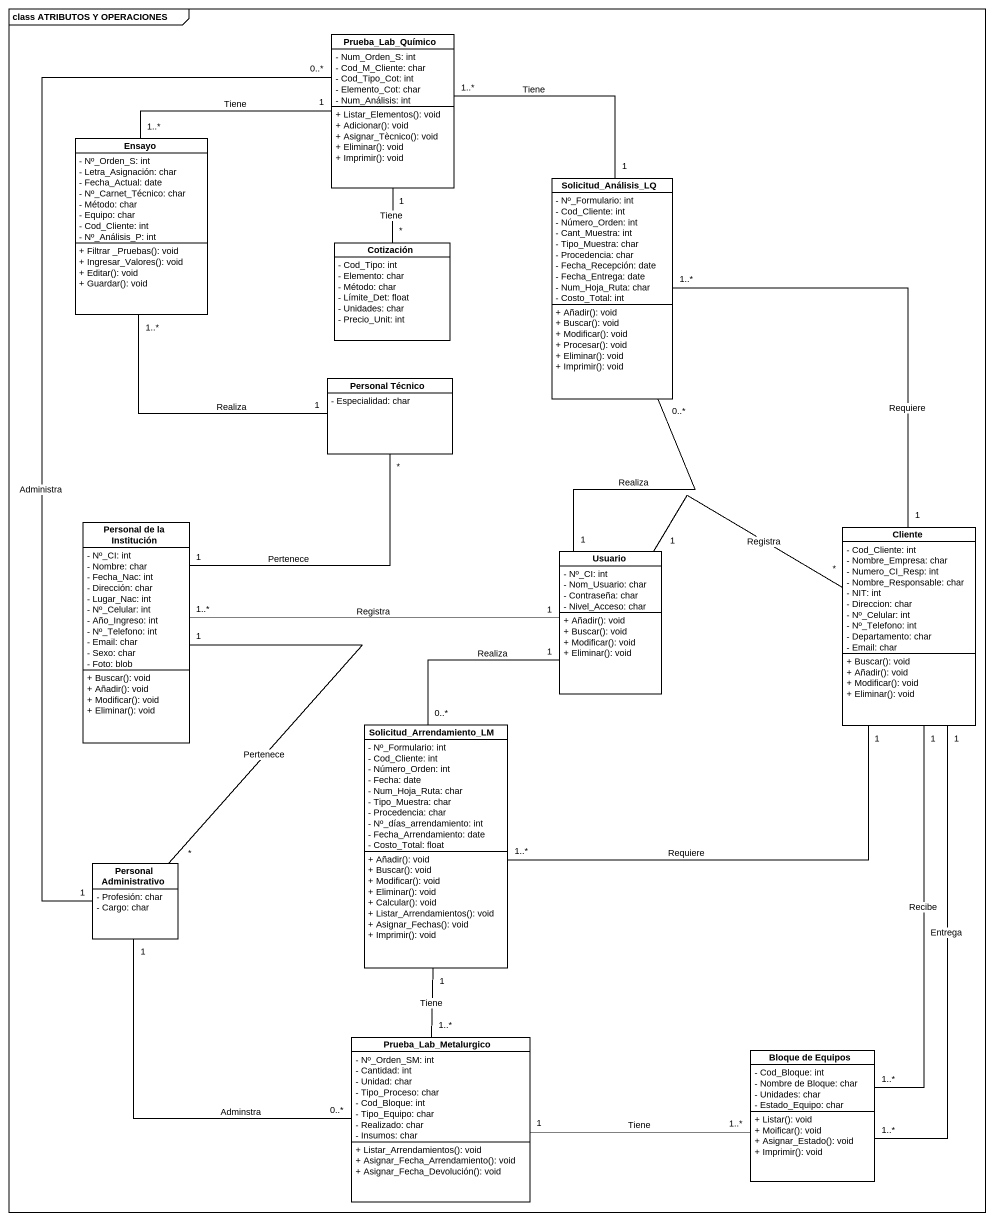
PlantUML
@startuml
mainframe class ATRIBUTOS Y OPERACIONES
hide circle
hide empty members
skinparam classAttributeIconSize 0
class Prueba_Lab_Químico {
  - Num_Orden_S: int
  - Cod_M_Cliente: char
  - Cod_Tipo_Cot: int
  - Elemento_Cot: char
  - Num_Análisis: int
  + Listar_Elementos(): void
  + Adicionar(): void
  + Asignar_Tècnico(): void
  + Eliminar(): void
  + Imprimir(): void
}
class Ensayo {
  - Nº_Orden_S: int
  - Letra_Asignación: char
  - Fecha_Actual: date
  - Nº_Carnet_Técnico: char
  - Método: char
  - Equipo: char
  - Cod_Cliente: int
  - Nº_Análisis_P: int
  + Filtrar _Pruebas(): void
  + Ingresar_Valores(): void
  + Editar(): void
  + Guardar(): void
}
class Solicitud_Análisis_LQ {
  - Nº_Formulario: int
  - Cod_Cliente: int
  - Número_Orden: int
  - Cant_Muestra: int
  - Tipo_Muestra: char
  - Procedencia: char
  - Fecha_Recepción: date
  - Fecha_Entrega: date
  - Num_Hoja_Ruta: char
  - Costo_Total: int
  + Añadir(): void
  + Buscar(): void
  + Modificar(): void
  + Procesar(): void
  + Eliminar(): void
  + Imprimir(): void
}
class Cotización {
  - Cod_Tipo: int
  - Elemento: char
  - Método: char
  - Límite_Det: float
  - Unidades: char
  - Precio_Unit: int
}
class "Personal Técnico" as Personal_Técnico {
  - Especialidad: char
}
class "Personal de la Institución" as Personal_de_la_Institución {
  - Nº_CI: int
  - Nombre: char
  - Fecha_Nac: int
  - Dirección: char
  - Lugar_Nac: int
  - Nº_Celular: int
  - Año_Ingreso: int
  - Nº_Telefono: int
  - Email: char
  - Sexo: char
  - Foto: blob
  + Buscar(): void
  + Añadir(): void
  + Modificar(): void
  + Eliminar(): void
}
class Usuario {
  - Nº_CI: int
  - Nom_Usuario: char
  - Contraseña: char
  - Nivel_Acceso: char
  + Añadir(): void
  + Buscar(): void
  + Modificar(): void
  + Eliminar(): void
}
class Cliente {
  - Cod_Cliente: int
  - Nombre_Empresa: char
  - Numero_CI_Resp: int
  - Nombre_Responsable: char
  - NIT: int
  - Direccion: char
  - Nº_Celular: int
  - Nº_Telefono: int
  - Departamento: char
  - Email: char
  + Buscar(): void
  + Añadir(): void
  + Modificar(): void
  + Eliminar(): void
}
class Solicitud_Arrendamiento_LM {
  - Nº_Formulario: int
  - Cod_Cliente: int
  - Número_Orden: int
  - Fecha: date
  - Num_Hoja_Ruta: char
  - Tipo_Muestra: char
  - Procedencia: char
  - Nº_días_arrendamiento: int
  - Fecha_Arrendamiento: date
  - Costo_Total: float
  + Añadir(): void
  + Buscar(): void
  + Modificar(): void
  + Eliminar(): void
  + Calcular(): void
  + Listar_Arrendamientos(): void
  + Asignar_Fechas(): void
  + Imprimir(): void
}
class "Personal Administrativo" as Personal_Administrativo {
  - Profesión: char
  - Cargo: char
}
class Prueba_Lab_Metalurgico {
  - Nº_Orden_SM: int
  - Cantidad: int
  - Unidad: char
  - Tipo_Proceso: char
  - Cod_Bloque: int
  - Tipo_Equipo: char
  - Realizado: char
  - Insumos: char
  + Listar_Arrendamientos(): void
  + Asignar_Fecha_Arrendamiento(): void
  + Asignar_Fecha_Devolución(): void
}
class "Bloque de Equipos" as Bloque_de_Equipos {
  - Cod_Bloque: int
  - Nombre de Bloque: char
  - Unidades: char
  - Estado_Equipo: char
  + Listar(): void
  + Moificar(): void
  + Asignar_Estado(): void
  + Imprimir(): void
}
Prueba_Lab_Químico "1" -- "*" Cotización : Tiene
Ensayo "1..*" -right- "1" Prueba_Lab_Químico : Tiene
Solicitud_Análisis_LQ "1" -up- "1..*" Prueba_Lab_Químico : Tiene
Personal_Técnico "1" -up- "1..*" Ensayo : Realiza
Personal_Técnico "*" -- "1" Personal_de_la_Institución : Pertenece
Usuario "1" -up- "0..*" Solicitud_Análisis_LQ : Realiza
Usuario "1" -left- "1..*" Personal_de_la_Institución : Registra
Usuario "1" -right- "*" Cliente : Registra
Usuario "1" -- "0..*" Solicitud_Arrendamiento_LM : Realiza
Cliente "1" -up- "1..*" Solicitud_Análisis_LQ : Requiere
Cliente "1" -left- "1..*" Solicitud_Arrendamiento_LM : Requiere
Cliente "1" -- "1..*" Bloque_de_Equipos : Recibe
Cliente "1" -- "1..*" Bloque_de_Equipos : Entrega
Solicitud_Arrendamiento_LM "1" -- "1..*" Prueba_Lab_Metalurgico : Tiene
Personal_Administrativo "1" -up- "0..*" Prueba_Lab_Químico : Administra
Personal_Administrativo "*" -up- "1" Personal_de_la_Institución : Pertenece
Prueba_Lab_Metalurgico "0..*" -up- "1" Personal_Administrativo : Adminstra
Prueba_Lab_Metalurgico "1" -right- "1..*" Bloque_de_Equipos : Tiene
@enduml
